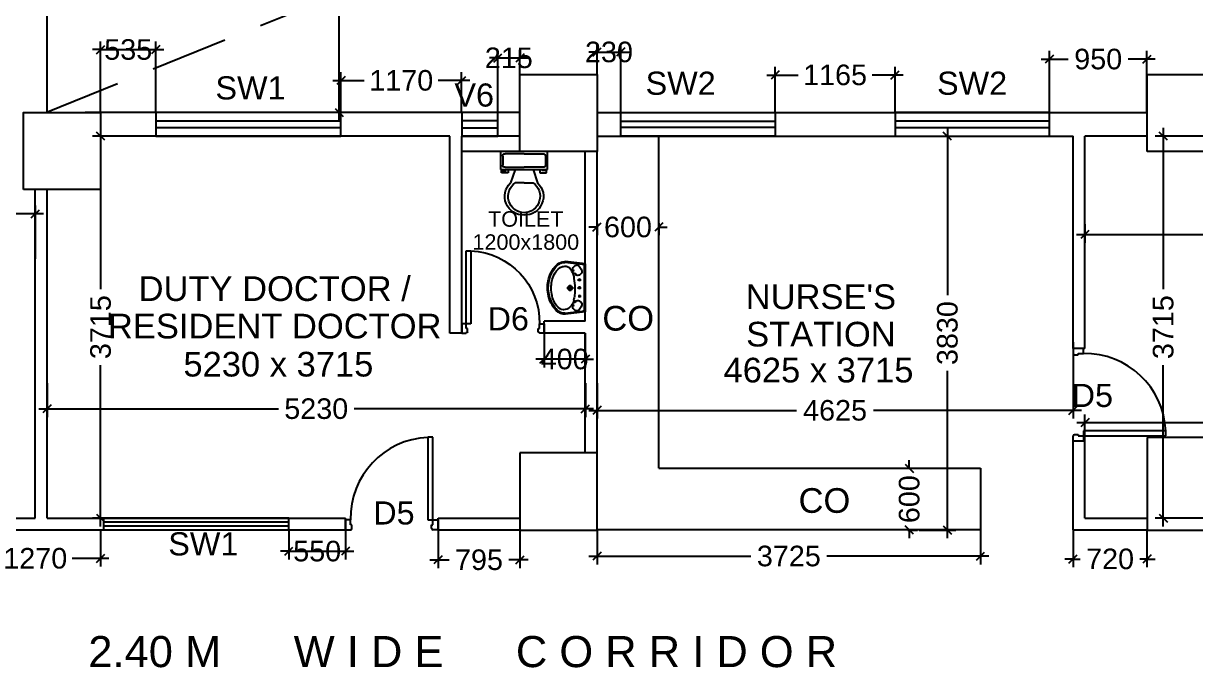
# Model space of a CAD drawing. Extents: x 7897917 to 8423973, y -6487334 to -6173396.
# Drawn here: x 8005118 to 8016507, y -6445747 to -6439482 of the extents above; entities that cross this region are included whole.
import ezdxf
from ezdxf.enums import TextEntityAlignment as Align

# ---------------------------------------------------------------- set-up
doc = ezdxf.new("R2010")
doc.units = 0
doc.header["$LTSCALE"] = 600
doc.header["$MEASUREMENT"] = 0
doc.header["$PDMODE"] = 35
doc.linetypes.add('HIDDEN2', pattern=[0.1875, 0.125, -0.0625])
doc.layers.get('0').update_dxf_attribs({"linetype": 'CONTINUOUS'})
doc.layers.get('Defpoints').update_dxf_attribs({"linetype": 'CONTINUOUS'})
for name, color, linetype in [('Counter', 7, 'CONTINUOUS'), ('DOOR', 32, 'CONTINUOUS'), ('Duct', 8, 'CONTINUOUS'), ('joinery', 7, 'CONTINUOUS'), ('LA-column', 3, 'CONTINUOUS'), ('Room Dim', 1, 'CONTINUOUS'), ('TEXT', 6, 'CONTINUOUS'), ('Toi-Euip', 8, 'CONTINUOUS'), ('toi-fix', 46, 'CONTINUOUS'), ('TXT', 6, 'CONTINUOUS'), ('Walls', 7, 'CONTINUOUS'), ('WIN', 151, 'CONTINUOUS'), ('Working Dim', 5, 'CONTINUOUS')]:
    doc.layers.add(name, color=color, linetype=linetype)
doc.styles.add('ari', font='arial.ttf')
doc.styles.add('ARIAL', font='arial.ttf')
doc.dimstyles.new('int. dim', dxfattribs={"dimtxt": 450, "dimasz": 80, "dimexe": 80, "dimexo": 0, "dimgap": 70, "dimtad": 0, "dimdec": 0, "dimzin": 12, "dimdsep": 46, "dimtxsty": 'ari', "dimblk": 'OBLIQUE', "dimcen": 2, "dimdle": 80, "dimclrd": 256, "dimclre": 256, "dimclrt": 6, "dimadec": 0, "dimazin": 0, "dimtfac": 1, "dimtdec": 0, "dimtix": 1, "dimtmove": 2, "dimatfit": 3, "dimfxl": 1, "dimtolj": 1, "dimtzin": 0, "dimlwd": -1, "dimlwe": -1, "dimarcsym": 0})

# ---------------------------------------------------------------- blocks, each defined once
blk = doc.blocks.new('1000')
at = {"layer": 'DOOR'}
for p, q in [((0, -100), (0, 0)), ((0, 0), (50, 0)), ((50, -100), (0, -100)), ((50, 0), (50, -2)), ((63, -49), (50, -49)), ((50, -49), (50, -100)), ((50, -100), (50, -901)), ((100, -100), (50, -100)), ((63, -13), (61, -13)), ((63, -13), (63, -49)), ((100, -901), (100, -100)), ((837, -13), (837, -49)), ((837, -13), (839, -13)), ((837, -49), (850, -49)), ((850, 0), (850, -2)), ((900, 0), (850, 0)), ((850, -49), (850, -100)), ((850, -100), (900, -100)), ((900, -100), (900, 0)), ((50, -901), (100, -901))]:
    blk.add_line(p, q, dxfattribs=at)
for centre, major_axis, start_param, end_param in [((50, -13), (-7.95, 7.95), 3.926991, 5.497787), ((850, -13), (7.95, 7.95), 0.785398, 2.356194)]:
    blk.add_ellipse(centre, major_axis=major_axis, ratio=1, start_param=start_param, end_param=end_param, dxfattribs=at)
at = {"layer": 'DOOR', "color": 145}
blk.add_ellipse((64, -115), major_axis=(-520, 590), ratio=1, start_param=2.464943, end_param=4.009476, dxfattribs=at)
blk = doc.blocks.new('_Oblique')
at = {"color": 0, "linetype": 'ByBlock', "lineweight": -2}
blk.add_line((-0.5, -0.5), (0.5, 0.5), dxfattribs=at)
blk = doc.blocks.new('*D2045')
at = {"layer": 'Defpoints', "color": 0, "transparency": 16777216}
for p in [(8005234, -6441334), (8000499, -6441771, 6), (8005234, -6441771, 6)]:
    blk.add_point(p, dxfattribs=at)
at = {"layer": 'Working Dim', "transparency": 16777216}
for p, q in [((8000499, -6441771), (8000499, -6441254)), ((8005234, -6441771), (8005234, -6441254)), ((8000419, -6441334), (8002493, -6441334)), ((8005314, -6441334), (8003240, -6441334))]:
    blk.add_line(p, q, dxfattribs=at)
at = {"layer": 'Working Dim', "transparency": 16777216, "xscale": 80, "yscale": 80, "zscale": 80, "rotation": 180}
blk.add_blockref('_Oblique', (8000499, -6441334), dxfattribs=at)
at = {"layer": 'Working Dim', "transparency": 16777216, "xscale": 80, "yscale": 80, "zscale": 80}
blk.add_blockref('_Oblique', (8005234, -6441334), dxfattribs=at)
at = {"layer": 'Working Dim', "color": 6, "transparency": 16777216, "insert": (8002867, -6441334), "char_height": 200, "attachment_point": 5, "style": 'ari'}
blk.add_mtext('\\A1;4735', dxfattribs=at)
blk = doc.blocks.new('*D2047')
at = {"layer": 'Defpoints', "color": 0, "transparency": 16777216}
for p in [(8005348, -6442980, 6), (8010578, -6442980, 6), (8010578, -6443230)]:
    blk.add_point(p, dxfattribs=at)
at = {"layer": 'Working Dim', "transparency": 16777216}
for p, q in [((8005348, -6442980), (8005348, -6443310)), ((8010578, -6442980), (8010578, -6443310)), ((8005268, -6443230), (8007595, -6443230)), ((8010658, -6443230), (8008331, -6443230))]:
    blk.add_line(p, q, dxfattribs=at)
at = {"layer": 'Working Dim', "transparency": 16777216, "xscale": 80, "yscale": 80, "zscale": 80, "rotation": 180}
blk.add_blockref('_Oblique', (8005348, -6443230), dxfattribs=at)
at = {"layer": 'Working Dim', "transparency": 16777216, "xscale": 80, "yscale": 80, "zscale": 80}
blk.add_blockref('_Oblique', (8010578, -6443230), dxfattribs=at)
at = {"layer": 'Working Dim', "color": 6, "transparency": 16777216, "insert": (8007963, -6443230), "char_height": 200, "attachment_point": 5, "style": 'ari'}
blk.add_mtext('\\A1;5230', dxfattribs=at)
blk = doc.blocks.new('*D2048')
at = {"layer": 'Defpoints', "color": 0, "transparency": 16777216}
for p in [(8006109, -6440579, 6), (8005868, -6444294), (8006108, -6444294, 3)]:
    blk.add_point(p, dxfattribs=at)
at = {"layer": 'Working Dim', "transparency": 16777216}
for p, q in [((8005868, -6440499), (8005868, -6442067)), ((8006109, -6440579), (8005788, -6440579)), ((8005868, -6444374), (8005868, -6442806)), ((8006108, -6444294), (8005788, -6444294))]:
    blk.add_line(p, q, dxfattribs=at)
at = {"layer": 'Working Dim', "transparency": 16777216, "xscale": 80, "yscale": 80, "zscale": 80}
for p, rotation in [((8005868, -6440579), 90), ((8005868, -6444294), 270)]:
    blk.add_blockref('_Oblique', p, dxfattribs=dict(at, rotation=rotation))
at = {"layer": 'Working Dim', "color": 6, "transparency": 16777216, "insert": (8005868, -6442436), "char_height": 200, "attachment_point": 5, "rotation": 90, "style": 'ari'}
blk.add_mtext('\\A1;3715', dxfattribs=at)
blk = doc.blocks.new('*D2049')
at = {"layer": 'Defpoints', "color": 0, "transparency": 16777216}
for p in [(8015317, -6442583, 6), (8010692, -6442980, 6), (8015317, -6443246)]:
    blk.add_point(p, dxfattribs=at)
at = {"layer": 'Working Dim', "transparency": 16777216}
for p, q in [((8015317, -6442583), (8015317, -6443326)), ((8010692, -6442980), (8010692, -6443326)), ((8010612, -6443246), (8012631, -6443246)), ((8015397, -6443246), (8013378, -6443246))]:
    blk.add_line(p, q, dxfattribs=at)
at = {"layer": 'Working Dim', "transparency": 16777216, "xscale": 80, "yscale": 80, "zscale": 80, "rotation": 180}
blk.add_blockref('_Oblique', (8010692, -6443246), dxfattribs=at)
at = {"layer": 'Working Dim', "transparency": 16777216, "xscale": 80, "yscale": 80, "zscale": 80}
blk.add_blockref('_Oblique', (8015317, -6443246), dxfattribs=at)
at = {"layer": 'Working Dim', "color": 6, "transparency": 16777216, "insert": (8013004, -6443246), "char_height": 200, "attachment_point": 5, "style": 'ari'}
blk.add_mtext('\\A1;4625', dxfattribs=at)
blk = doc.blocks.new('*D2050')
at = {"layer": 'Defpoints', "color": 0, "transparency": 16777216}
for p in [(8013521, -6440579, 6), (8013821, -6444409, 3), (8014096, -6444409)]:
    blk.add_point(p, dxfattribs=at)
at = {"layer": 'Working Dim', "transparency": 16777216}
for p, q in [((8014096, -6440499), (8014096, -6442126)), ((8013521, -6440579), (8014176, -6440579)), ((8014096, -6444489), (8014096, -6442862)), ((8013821, -6444409), (8014176, -6444409))]:
    blk.add_line(p, q, dxfattribs=at)
at = {"layer": 'Working Dim', "transparency": 16777216, "xscale": 80, "yscale": 80, "zscale": 80}
for p, rotation in [((8014096, -6440579), 90), ((8014096, -6444409), 270)]:
    blk.add_blockref('_Oblique', p, dxfattribs=dict(at, rotation=rotation))
at = {"layer": 'Working Dim', "color": 6, "transparency": 16777216, "insert": (8014096, -6442494), "char_height": 200, "attachment_point": 5, "rotation": 90, "style": 'ari'}
blk.add_mtext('\\A1;3830', dxfattribs=at)
blk = doc.blocks.new('*D2051')
at = {"layer": 'Defpoints', "color": 0, "transparency": 16777216}
for p in [(8015431, -6441433, 6), (8018851, -6441433, 6), (8018851, -6441535)]:
    blk.add_point(p, dxfattribs=at)
at = {"layer": 'Working Dim', "transparency": 16777216}
for p, q in [((8015431, -6441433), (8015431, -6441615)), ((8018851, -6441433), (8018851, -6441615)), ((8015351, -6441535), (8016772, -6441535)), ((8018931, -6441535), (8017509, -6441535))]:
    blk.add_line(p, q, dxfattribs=at)
at = {"layer": 'Working Dim', "transparency": 16777216, "xscale": 80, "yscale": 80, "zscale": 80, "rotation": 180}
blk.add_blockref('_Oblique', (8015431, -6441535), dxfattribs=at)
at = {"layer": 'Working Dim', "transparency": 16777216, "xscale": 80, "yscale": 80, "zscale": 80}
blk.add_blockref('_Oblique', (8018851, -6441535), dxfattribs=at)
at = {"layer": 'Working Dim', "color": 6, "transparency": 16777216, "insert": (8017141, -6441535), "char_height": 200, "attachment_point": 5, "style": 'ari'}
blk.add_mtext('\\A1;3420', dxfattribs=at)
blk = doc.blocks.new('*D2052')
at = {"layer": 'Defpoints', "color": 0, "transparency": 16777216}
for p in [(8020166, -6443364), (8015432, -6443632, 6), (8020166, -6443632, 6)]:
    blk.add_point(p, dxfattribs=at)
at = {"layer": 'Working Dim', "transparency": 16777216}
for p, q in [((8015432, -6443632), (8015432, -6443284)), ((8020166, -6443632), (8020166, -6443284)), ((8015352, -6443364), (8017425, -6443364)), ((8020246, -6443364), (8018172, -6443364))]:
    blk.add_line(p, q, dxfattribs=at)
at = {"layer": 'Working Dim', "transparency": 16777216, "xscale": 80, "yscale": 80, "zscale": 80, "rotation": 180}
blk.add_blockref('_Oblique', (8015432, -6443364), dxfattribs=at)
at = {"layer": 'Working Dim', "transparency": 16777216, "xscale": 80, "yscale": 80, "zscale": 80}
blk.add_blockref('_Oblique', (8020166, -6443364), dxfattribs=at)
at = {"layer": 'Working Dim', "color": 6, "transparency": 16777216, "insert": (8017799, -6443364), "char_height": 200, "attachment_point": 5, "style": 'ari'}
blk.add_mtext('\\A1;4735', dxfattribs=at)
blk = doc.blocks.new('*D2053')
at = {"layer": 'Defpoints', "color": 0, "transparency": 16777216}
for p in [(8016684, -6440579, 6), (8016193, -6444294), (8016847, -6444294, 6)]:
    blk.add_point(p, dxfattribs=at)
at = {"layer": 'Working Dim', "transparency": 16777216}
for p, q in [((8016193, -6440499), (8016193, -6442067)), ((8016684, -6440579), (8016113, -6440579)), ((8016193, -6444374), (8016193, -6442806)), ((8016847, -6444294), (8016113, -6444294))]:
    blk.add_line(p, q, dxfattribs=at)
at = {"layer": 'Working Dim', "transparency": 16777216, "xscale": 80, "yscale": 80, "zscale": 80}
for p, rotation in [((8016193, -6440579), 90), ((8016193, -6444294), 270)]:
    blk.add_blockref('_Oblique', p, dxfattribs=dict(at, rotation=rotation))
at = {"layer": 'Working Dim', "color": 6, "transparency": 16777216, "insert": (8016193, -6442436), "char_height": 200, "attachment_point": 5, "rotation": 90, "style": 'ari'}
blk.add_mtext('\\A1;3715', dxfattribs=at)
blk = doc.blocks.new('*D2060')
at = {"layer": 'Defpoints', "color": 0, "transparency": 16777216}
for p in [(8009375, -6440037), (8008203, -6440349, -1), (8009375, -6440349, -1)]:
    blk.add_point(p, dxfattribs=at)
at = {"layer": 'Working Dim', "transparency": 16777216}
for p, q in [((8008203, -6440349), (8008203, -6439957)), ((8009375, -6440349), (8009375, -6439957)), ((8008123, -6440037), (8008430, -6440037)), ((8009455, -6440037), (8009148, -6440037))]:
    blk.add_line(p, q, dxfattribs=at)
at = {"layer": 'Working Dim', "transparency": 16777216, "xscale": 80, "yscale": 80, "zscale": 80, "rotation": 180}
blk.add_blockref('_Oblique', (8008203, -6440037), dxfattribs=at)
at = {"layer": 'Working Dim', "transparency": 16777216, "xscale": 80, "yscale": 80, "zscale": 80}
blk.add_blockref('_Oblique', (8009375, -6440037), dxfattribs=at)
at = {"layer": 'Working Dim', "color": 6, "transparency": 16777216, "insert": (8008789, -6440037), "char_height": 200, "attachment_point": 5, "style": 'ari'}
blk.add_mtext('\\A1;1170', dxfattribs=at)
blk = doc.blocks.new('*D2061')
at = {"layer": 'Defpoints', "color": 0, "transparency": 16777216}
for p in [(8013587, -6439984), (8012422, -6440349), (8013587, -6440349, -1)]:
    blk.add_point(p, dxfattribs=at)
at = {"layer": 'Working Dim', "transparency": 16777216}
for p, q in [((8012342, -6439984), (8012645, -6439984)), ((8012422, -6440349), (8012422, -6439904)), ((8013667, -6439984), (8013364, -6439984)), ((8013587, -6440349), (8013587, -6439904))]:
    blk.add_line(p, q, dxfattribs=at)
at = {"layer": 'Working Dim', "transparency": 16777216, "xscale": 80, "yscale": 80, "zscale": 80, "rotation": 180}
blk.add_blockref('_Oblique', (8012422, -6439984), dxfattribs=at)
at = {"layer": 'Working Dim', "transparency": 16777216, "xscale": 80, "yscale": 80, "zscale": 80}
blk.add_blockref('_Oblique', (8013587, -6439984), dxfattribs=at)
at = {"layer": 'Working Dim', "color": 6, "transparency": 16777216, "insert": (8013004, -6439984), "char_height": 200, "attachment_point": 5, "style": 'ari'}
blk.add_mtext('\\A1;1165', dxfattribs=at)
blk = doc.blocks.new('*D2072')
at = {"layer": 'Defpoints', "color": 0, "transparency": 16777216}
for p in [(8008186, -6433419), (8008429, -6433419), (8008427, -6440349)]:
    blk.add_point(p, dxfattribs=at)
at = {"layer": 'Working Dim', "transparency": 16777216}
for p, q in [((8008186, -6433339), (8008186, -6436515)), ((8008429, -6433419), (8008106, -6433419)), ((8008186, -6440429), (8008186, -6437252)), ((8008427, -6440349), (8008106, -6440349))]:
    blk.add_line(p, q, dxfattribs=at)
at = {"layer": 'Working Dim', "transparency": 16777216, "xscale": 80, "yscale": 80, "zscale": 80}
for p, rotation in [((8008186, -6433419), 90), ((8008186, -6440349), 270)]:
    blk.add_blockref('_Oblique', p, dxfattribs=dict(at, rotation=rotation))
at = {"layer": 'Working Dim', "color": 6, "transparency": 16777216, "insert": (8008186, -6436884), "char_height": 200, "attachment_point": 5, "rotation": 90, "style": 'ari'}
blk.add_mtext('\\A1;6930', dxfattribs=at)
blk = doc.blocks.new('*D2075')
at = {"layer": 'Defpoints', "color": 0, "transparency": 16777216}
for p in [(8006403, -6439737), (8005868, -6440349, 13), (8006403, -6440349)]:
    blk.add_point(p, dxfattribs=at)
at = {"layer": 'Working Dim', "transparency": 16777216}
for p, q in [((8005868, -6440349), (8005868, -6439657)), ((8006403, -6440349), (8006403, -6439657)), ((8005868, -6439737), (8005788, -6439737)), ((8005868, -6439737), (8006403, -6439737)), ((8006403, -6439737), (8006483, -6439737))]:
    blk.add_line(p, q, dxfattribs=at)
at = {"layer": 'Working Dim', "transparency": 16777216, "xscale": 80, "yscale": 80, "zscale": 80}
blk.add_blockref('_Oblique', (8005868, -6439737), dxfattribs=at)
at = {"layer": 'Working Dim', "transparency": 16777216, "xscale": 80, "yscale": 80, "zscale": 80, "rotation": 180}
blk.add_blockref('_Oblique', (8006403, -6439737), dxfattribs=at)
at = {"layer": 'Working Dim', "color": 6, "transparency": 16777216, "insert": (8006136, -6439737), "char_height": 200, "attachment_point": 5, "style": 'ari'}
blk.add_mtext('\\A1;535', dxfattribs=at)
blk = doc.blocks.new('*D2076')
at = {"layer": 'Defpoints', "color": 0, "transparency": 16777216}
for p in [(8009942, -6439818), (8009727, -6440349), (8009942, -6440349)]:
    blk.add_point(p, dxfattribs=at)
at = {"layer": 'Working Dim', "transparency": 16777216}
for p, q in [((8009727, -6440349), (8009727, -6439738)), ((8009942, -6440349), (8009942, -6439738)), ((8009727, -6439818), (8009647, -6439818)), ((8009727, -6439818), (8009942, -6439818)), ((8009942, -6439818), (8010022, -6439818))]:
    blk.add_line(p, q, dxfattribs=at)
at = {"layer": 'Working Dim', "transparency": 16777216, "xscale": 80, "yscale": 80, "zscale": 80}
blk.add_blockref('_Oblique', (8009727, -6439818), dxfattribs=at)
at = {"layer": 'Working Dim', "transparency": 16777216, "xscale": 80, "yscale": 80, "zscale": 80, "rotation": 180}
blk.add_blockref('_Oblique', (8009942, -6439818), dxfattribs=at)
at = {"layer": 'Working Dim', "color": 6, "transparency": 16777216, "insert": (8009834, -6439818), "char_height": 200, "attachment_point": 5, "style": 'ari'}
blk.add_mtext('\\A1;215', dxfattribs=at)
blk = doc.blocks.new('*D2077')
at = {"layer": 'Defpoints', "color": 0, "transparency": 16777216}
for p in [(8010922, -6439761), (8010692, -6439979, 13), (8010922, -6440349)]:
    blk.add_point(p, dxfattribs=at)
at = {"layer": 'Working Dim', "transparency": 16777216}
for p, q in [((8010692, -6439761), (8010612, -6439761)), ((8010692, -6439979), (8010692, -6439681)), ((8010692, -6439761), (8010922, -6439761)), ((8010922, -6440349), (8010922, -6439681)), ((8010922, -6439761), (8011002, -6439761))]:
    blk.add_line(p, q, dxfattribs=at)
at = {"layer": 'Working Dim', "transparency": 16777216, "xscale": 80, "yscale": 80, "zscale": 80}
blk.add_blockref('_Oblique', (8010692, -6439761), dxfattribs=at)
at = {"layer": 'Working Dim', "transparency": 16777216, "xscale": 80, "yscale": 80, "zscale": 80, "rotation": 180}
blk.add_blockref('_Oblique', (8010922, -6439761), dxfattribs=at)
at = {"layer": 'Working Dim', "color": 6, "transparency": 16777216, "insert": (8010807, -6439761), "char_height": 200, "attachment_point": 5, "style": 'ari'}
blk.add_mtext('\\A1;230', dxfattribs=at)
blk = doc.blocks.new('*D2078')
at = {"layer": 'Defpoints', "color": 0, "transparency": 16777216}
for p in [(8015087, -6439830), (8015087, -6440349), (8016035, -6440349)]:
    blk.add_point(p, dxfattribs=at)
at = {"layer": 'Working Dim', "transparency": 16777216}
for p, q in [((8015087, -6440349), (8015087, -6439750)), ((8016035, -6440349), (8016035, -6439750)), ((8015007, -6439830), (8015270, -6439830)), ((8016115, -6439830), (8015851, -6439830))]:
    blk.add_line(p, q, dxfattribs=at)
at = {"layer": 'Working Dim', "transparency": 16777216, "xscale": 80, "yscale": 80, "zscale": 80, "rotation": 180}
blk.add_blockref('_Oblique', (8015087, -6439830), dxfattribs=at)
at = {"layer": 'Working Dim', "transparency": 16777216, "xscale": 80, "yscale": 80, "zscale": 80}
blk.add_blockref('_Oblique', (8016035, -6439830), dxfattribs=at)
at = {"layer": 'Working Dim', "color": 6, "transparency": 16777216, "insert": (8015561, -6439830), "char_height": 200, "attachment_point": 5, "style": 'ari'}
blk.add_mtext('\\A1;950', dxfattribs=at)
blk = doc.blocks.new('*D2087')
at = {"layer": 'Defpoints', "color": 0, "transparency": 16777216}
for p in [(8004598, -6444409, 9), (8005868, -6444409), (8005868, -6444685)]:
    blk.add_point(p, dxfattribs=at)
at = {"layer": 'Working Dim', "transparency": 16777216}
for p, q in [((8004598, -6444409), (8004598, -6444765)), ((8005868, -6444409), (8005868, -6444765)), ((8004518, -6444685), (8004874, -6444685)), ((8005948, -6444685), (8005592, -6444685))]:
    blk.add_line(p, q, dxfattribs=at)
at = {"layer": 'Working Dim', "transparency": 16777216, "xscale": 80, "yscale": 80, "zscale": 80, "rotation": 180}
blk.add_blockref('_Oblique', (8004598, -6444685), dxfattribs=at)
at = {"layer": 'Working Dim', "transparency": 16777216, "xscale": 80, "yscale": 80, "zscale": 80}
blk.add_blockref('_Oblique', (8005868, -6444685), dxfattribs=at)
at = {"layer": 'Working Dim', "color": 6, "transparency": 16777216, "insert": (8005233, -6444685), "char_height": 200, "attachment_point": 5, "style": 'ari'}
blk.add_mtext('\\A1;1270', dxfattribs=at)
blk = doc.blocks.new('*D2088')
at = {"layer": 'Defpoints', "color": 0, "transparency": 16777216}
for p in [(8007697, -6444409), (8008247, -6444409), (8008247, -6444615)]:
    blk.add_point(p, dxfattribs=at)
at = {"layer": 'Working Dim', "transparency": 16777216}
for p, q in [((8007697, -6444409), (8007697, -6444695)), ((8008247, -6444409), (8008247, -6444695)), ((8007697, -6444615), (8007617, -6444615)), ((8007697, -6444615), (8008247, -6444615)), ((8008247, -6444615), (8008327, -6444615))]:
    blk.add_line(p, q, dxfattribs=at)
at = {"layer": 'Working Dim', "transparency": 16777216, "xscale": 80, "yscale": 80, "zscale": 80}
blk.add_blockref('_Oblique', (8007697, -6444615), dxfattribs=at)
at = {"layer": 'Working Dim', "transparency": 16777216, "xscale": 80, "yscale": 80, "zscale": 80, "rotation": 180}
blk.add_blockref('_Oblique', (8008247, -6444615), dxfattribs=at)
at = {"layer": 'Working Dim', "color": 6, "transparency": 16777216, "insert": (8007972, -6444615), "char_height": 200, "attachment_point": 5, "style": 'ari'}
blk.add_mtext('\\A1;550', dxfattribs=at)
blk = doc.blocks.new('*D2089')
at = {"layer": 'Defpoints', "color": 0, "transparency": 16777216}
for p in [(8009147, -6444409), (8009942, -6444409), (8009147, -6444699)]:
    blk.add_point(p, dxfattribs=at)
at = {"layer": 'Working Dim', "transparency": 16777216}
for p, q in [((8009147, -6444409), (8009147, -6444779)), ((8009942, -6444409), (8009942, -6444779)), ((8009067, -6444699), (8009254, -6444699)), ((8010022, -6444699), (8009835, -6444699))]:
    blk.add_line(p, q, dxfattribs=at)
at = {"layer": 'Working Dim', "transparency": 16777216, "xscale": 80, "yscale": 80, "zscale": 80, "rotation": 180}
blk.add_blockref('_Oblique', (8009147, -6444699), dxfattribs=at)
at = {"layer": 'Working Dim', "transparency": 16777216, "xscale": 80, "yscale": 80, "zscale": 80}
blk.add_blockref('_Oblique', (8009942, -6444699), dxfattribs=at)
at = {"layer": 'Working Dim', "color": 6, "transparency": 16777216, "insert": (8009544, -6444699), "char_height": 200, "attachment_point": 5, "style": 'ari'}
blk.add_mtext('\\A1;795', dxfattribs=at)
blk = doc.blocks.new('*D2090')
at = {"layer": 'Defpoints', "color": 0, "transparency": 16777216}
for p in [(8010692, -6444409, 9), (8014417, -6444409, 3), (8014417, -6444663)]:
    blk.add_point(p, dxfattribs=at)
at = {"layer": 'Working Dim', "transparency": 16777216}
for p, q in [((8010692, -6444409), (8010692, -6444743)), ((8014417, -6444409), (8014417, -6444743)), ((8010612, -6444663), (8012185, -6444663)), ((8014497, -6444663), (8012924, -6444663))]:
    blk.add_line(p, q, dxfattribs=at)
at = {"layer": 'Working Dim', "transparency": 16777216, "xscale": 80, "yscale": 80, "zscale": 80, "rotation": 180}
blk.add_blockref('_Oblique', (8010692, -6444663), dxfattribs=at)
at = {"layer": 'Working Dim', "transparency": 16777216, "xscale": 80, "yscale": 80, "zscale": 80}
blk.add_blockref('_Oblique', (8014417, -6444663), dxfattribs=at)
at = {"layer": 'Working Dim', "color": 6, "transparency": 16777216, "insert": (8012555, -6444663), "char_height": 200, "attachment_point": 5, "style": 'ari'}
blk.add_mtext('\\A1;3725', dxfattribs=at)
blk = doc.blocks.new('*D2091')
at = {"layer": 'Defpoints', "color": 0, "transparency": 16777216}
for p in [(8015317, -6444409), (8016035, -6444409, 9), (8016035, -6444691)]:
    blk.add_point(p, dxfattribs=at)
at = {"layer": 'Working Dim', "transparency": 16777216}
for p, q in [((8015317, -6444409), (8015317, -6444771)), ((8016035, -6444409), (8016035, -6444771)), ((8015317, -6444691), (8015237, -6444691)), ((8015317, -6444691), (8015386, -6444691)), ((8016035, -6444691), (8015966, -6444691)), ((8016035, -6444691), (8016115, -6444691))]:
    blk.add_line(p, q, dxfattribs=at)
at = {"layer": 'Working Dim', "transparency": 16777216, "xscale": 80, "yscale": 80, "zscale": 80}
blk.add_blockref('_Oblique', (8015317, -6444691), dxfattribs=at)
at = {"layer": 'Working Dim', "transparency": 16777216, "xscale": 80, "yscale": 80, "zscale": 80, "rotation": 180}
blk.add_blockref('_Oblique', (8016035, -6444691), dxfattribs=at)
at = {"layer": 'Working Dim', "color": 6, "transparency": 16777216, "insert": (8015676, -6444691), "char_height": 200, "attachment_point": 5, "style": 'ari'}
blk.add_mtext('\\A1;720', dxfattribs=at)
blk = doc.blocks.new('A$C5FEC0201')
at = {"layer": 'Toi-Euip'}
for p, q in [((0, 473), (185, 494)), ((0, 465), (191, 487)), ((0, 473), (0, 21)), ((10, 458), (10, 40)), ((54, 310), (54, 337)), ((72, 323), (39, 323)), ((72, 248), (39, 248)), ((54, 236), (54, 262)), ((173, 246), (112, 246)), ((143, 277), (143, 216)), ((67, 169), (39, 169)), ((54, 156), (54, 183)), ((0, 29), (191, 7)), ((0, 21), (185, 0))]:
    blk.add_line(p, q, dxfattribs=at)
for centre, radius in [((54, 323), 6.43), ((54, 248), 6.43), ((143, 246), 21.6), ((143, 246), 15.5), ((143, 246), 10.9), ((54, 169), 6.43)]:
    blk.add_circle(centre, radius, dxfattribs=at)
for centre, radius, start, end in [((-15, 454), 24.7, 11.1451, 53.7785), ((155, 371), 126, 140.5982, 160.4136), ((76, 442), 20.7, 62.4908, 153.191), ((68, 406), 56.9, 34.9669, 71.6496), ((203, 375), 80.1, 113.693, 156.3813), ((191, 356), 94.7, 75.5854, 102.6546), ((195, 411), 83.2, 73.2392, 96.9959), ((198, 409), 78.1, 56.7911, 95.1402), ((173, 329), 126, 27.7975, 70.6946), ((197, 387), 106, 42.34, 78.5521), ((182, 367), 123, 31.8415, 61.2146), ((66, 263), 287, 13.6801, 43.1199), ((66, 397), 34, 151.9192, 201.3561), ((75, 413), 49.2, 215.0585, 257.193), ((73, 396), 31.9, 253.9654, 299.9209), ((114, 361), 26.8, 118.2715, 163.614), ((898, 213), 801, 171.2228, 177.52), ((107, 378), 8.55, 353.1526, 127.3039), ((273, 323), 167, 149.5902, 175.9719), ((120, 410), 8.6, 136.0403, 216.1074), ((101, 427), 17.9, 320.4642, 39.5358), ((121, 409), 8.72, 204.5104, 300.3287), ((73, 260), 247, 0.5187, 31.0564), ((135, 301), 200, 16.9894, 40.6854), ((45, 247), 303, 336.1951, 21.8497), ((830, 250), 732, 180.2431, 185.5482), ((23, 243), 298, 335.4107, 3.8454), ((83, 251), 274, 347.1391, 16.8516), ((75, 79), 49.2, 102.807, 144.9415), ((73, 96), 31.9, 60.0791, 106.0346), ((114, 132), 26.8, 196.386, 241.7285), ((397, 201), 296, 184.2321, 193.8267), ((107, 113), 7.39, 228.2984, 348.6803), ((218, 146), 110, 188.0202, 245.0221), ((164, 170), 140, 301.8603, 338.3132), ((67, 229), 275, 316.2173, 337.6674), ((60, 236), 294, 316.3845, 351.023), ((-16, 41), 25.7, 308.7487, 358.5796), ((66, 95), 34, 158.6439, 208.0808), ((155, 121), 126, 199.5864, 219.4018), ((76, 50), 20.7, 206.809, 297.5092), ((68, 86), 56.9, 288.3504, 325.0331), ((120, 82), 8.6, 143.8926, 223.9597), ((121, 84), 7.73, 75.1523, 157.9307), ((101, 65), 17.9, 320.4642, 39.5358), ((200, 112), 70.9, 246.7779, 302.4081), ((198, 99), 99.5, 262.3942, 318.6169), ((196, 102), 94.4, 267.2238, 318.0895)]:
    blk.add_arc(centre, radius, start, end, dxfattribs=at)
blk = doc.blocks.new('A$C70ED7303')
at = {"layer": 'toi-fix', "color": 8}
for p, q in [((0, 0), (229, 0)), ((229, 0), (229, -174)), ((-229, 0), (0, 0)), ((-229, -174), (-229, 0)), ((-207, -44), (-207, -131)), ((0, -22), (-185, -22)), ((0, -22), (185, -22)), ((207, -44), (207, -131)), ((229, -174), (-229, -174)), ((-218, -207), (-218, -185)), ((-218, -185), (-174, -185)), ((-153, -207), (-218, -207)), ((-185, -153), (0, -153)), ((-174, -185), (-174, -174)), ((-153, -174), (-153, -207)), ((-87, -174), (-131, -305)), ((185, -153), (0, -153)), ((87, -174), (131, -305)), ((153, -174), (153, -207)), ((153, -207), (218, -207)), ((174, -185), (174, -174)), ((218, -185), (174, -185)), ((218, -207), (218, -185)), ((0, -305), (-87, -305)), ((0, -305), (87, -305))]:
    blk.add_line(p, q, dxfattribs=at)
for centre, major_axis, start_param, end_param in [((-188, -41), (13.6, -13.6), 2.214297, 4.068888), ((188, -41), (13.6, -13.6), 0.643501, 2.498091), ((-188, -134), (-13.6, -13.6), 5.35589, 7.21048), ((188, -134), (-13.6, -13.6), 0.643501, 2.498091), ((-7, -436), (-128, -128), 4.686239, 7.105146), ((5, -435), (-113, -113), 4.541602, 7.039318), ((7, -436), (56, -172), -0.351019, 2.067888), ((-5, -435), (-113, -113), 0.814663, 3.31238)]:
    blk.add_ellipse(centre, major_axis=major_axis, ratio=1, start_param=start_param, end_param=end_param, dxfattribs=at)
blk = doc.blocks.new('*D2109')
at = {"layer": 'Defpoints', "color": 0, "transparency": 16777216}
for p in [(8010177, -6442493), (8010577, -6442494), (8010177, -6442747)]:
    blk.add_point(p, dxfattribs=at)
at = {"layer": 'Working Dim', "transparency": 16777216}
for p, q in [((8010177, -6442493), (8010177, -6442827)), ((8010577, -6442494), (8010577, -6442827)), ((8010177, -6442747), (8010097, -6442747)), ((8010577, -6442747), (8010177, -6442747)), ((8010577, -6442747), (8010657, -6442747))]:
    blk.add_line(p, q, dxfattribs=at)
at = {"layer": 'Working Dim', "transparency": 16777216, "xscale": 80, "yscale": 80, "zscale": 80}
blk.add_blockref('_Oblique', (8010177, -6442747), dxfattribs=at)
at = {"layer": 'Working Dim', "transparency": 16777216, "xscale": 80, "yscale": 80, "zscale": 80, "rotation": 180}
blk.add_blockref('_Oblique', (8010577, -6442747), dxfattribs=at)
at = {"layer": 'Working Dim', "color": 6, "transparency": 16777216, "insert": (8010377, -6442747), "char_height": 200, "attachment_point": 5, "style": 'ari'}
blk.add_mtext('\\A1;400', dxfattribs=at)
blk = doc.blocks.new('*D2315')
at = {"layer": 'Defpoints', "color": 0, "transparency": 16777216}
for p in [(8010692, -6441425, -8), (8011292, -6441425, -8), (8011292, -6441463)]:
    blk.add_point(p, dxfattribs=at)
at = {"layer": 'Working Dim', "transparency": 16777216}
for p, q in [((8010692, -6441463), (8010612, -6441463)), ((8010692, -6441425), (8010692, -6441543)), ((8010692, -6441463), (8010701, -6441463)), ((8011292, -6441463), (8011283, -6441463)), ((8011292, -6441425), (8011292, -6441543)), ((8011292, -6441463), (8011372, -6441463))]:
    blk.add_line(p, q, dxfattribs=at)
at = {"layer": 'Working Dim', "transparency": 16777216, "xscale": 80, "yscale": 80, "zscale": 80}
blk.add_blockref('_Oblique', (8010692, -6441463), dxfattribs=at)
at = {"layer": 'Working Dim', "transparency": 16777216, "xscale": 80, "yscale": 80, "zscale": 80, "rotation": 180}
blk.add_blockref('_Oblique', (8011292, -6441463), dxfattribs=at)
at = {"layer": 'Working Dim', "color": 6, "transparency": 16777216, "insert": (8010992, -6441463), "char_height": 200, "attachment_point": 5, "style": 'ari'}
blk.add_mtext('\\A1;600', dxfattribs=at)
blk = doc.blocks.new('*D2316')
at = {"layer": 'Defpoints', "color": 0, "transparency": 16777216}
for p in [(8013711, -6443809, -5), (8013725, -6443809), (8013711, -6444409, -5)]:
    blk.add_point(p, dxfattribs=at)
at = {"layer": 'Working Dim', "transparency": 16777216}
for p, q in [((8013725, -6443809), (8013725, -6443729)), ((8013711, -6443809), (8013805, -6443809)), ((8013725, -6443809), (8013725, -6443818)), ((8013711, -6444409), (8013805, -6444409)), ((8013725, -6444409), (8013725, -6444400)), ((8013725, -6444409), (8013725, -6444489))]:
    blk.add_line(p, q, dxfattribs=at)
at = {"layer": 'Working Dim', "transparency": 16777216, "xscale": 80, "yscale": 80, "zscale": 80}
for p, rotation in [((8013725, -6443809), 270), ((8013725, -6444409), 90)]:
    blk.add_blockref('_Oblique', p, dxfattribs=dict(at, rotation=rotation))
at = {"layer": 'Working Dim', "color": 6, "transparency": 16777216, "insert": (8013725, -6444109), "char_height": 200, "attachment_point": 5, "rotation": 90, "style": 'ari'}
blk.add_mtext('\\A1;600', dxfattribs=at)

msp = doc.modelspace()

# ---------------------------------------------------------------- linework, layer by layer
at = {"layer": 'Counter'}
for p, q in [((8011292.229, -6443808.732, -4.559), (8014417.228, -6443808.732, -4.559)), ((8014417.228, -6443808.732, -4.559), (8014417.228, -6444408.732, -4.559)), ((8014417.228, -6444408.732, -4.559), (8010692.05, -6444408.732, -4.559))]:
    msp.add_line(p, q, dxfattribs=at)
at = {"layer": 'Duct', "color": 8, "linetype": 'HIDDEN2', "ltscale": 10}
msp.add_line((8005336.956, -6440348.653, -7.979), (8022046.73, -6433563.031, -7.979), dxfattribs=at)
msp.add_line((8005336.956, -6440348.653, -7.979), (8022046.73, -6433563.031, -7.979), dxfattribs=at)
at = {"layer": 'LA-column', "color": 2, "flags": 128}
for points, elevation in [([(8009942.05, -6440728.875), (8009942.05, -6439978.875), (8010692.05, -6439978.875), (8010692.05, -6440728.875)], 5.131), ([(8016035.05, -6440728.875), (8016035.05, -6439978.875), (8016785.05, -6439978.875), (8016785.05, -6440728.875)], 5.131), ([(8005118.05, -6441098.875), (8005118.05, -6440348.875), (8005868.05, -6440348.875), (8005868.05, -6441098.875)], 5.131), ([(8016035.05, -6443508.812), (8016035.05, -6444408.812), (8016935.05, -6444408.812), (8016935.05, -6443508.812)], 2.283), ([(8009942.05, -6443658.808), (8009942.05, -6444408.808), (8010692.05, -6444408.808), (8010692.05, -6443658.808)], 2.283)]:
    msp.add_lwpolyline(points, close=True, dxfattribs=dict(at, elevation=elevation))
at = {"layer": 'Walls'}
for p, q in [((8005348.05, -6440348.77, -7.979), (8005348.05, -6436568.84, -7.979)), ((8009942.229, -6440348.623, -7.979), (8005718.05, -6440348.692, -7.979)), ((8010692.05, -6440348.62, -7.979), (8016034.96, -6440348.691, -7.979)), ((8009261.73, -6440578.649, -7.979), (8005868.05, -6440578.692, -7.979)), ((8009261.73, -6442493.649, -7.979), (8009261.73, -6440578.632, -7.979)), ((8009376.73, -6442493.648, -7.979), (8009376.73, -6440578.632, -7.979)), ((8009942.229, -6440578.64, -7.979), (8009376.73, -6440578.648, -7.979)), ((8010692.229, -6440578.632, -7.979), (8015316.731, -6440578.699, -7.979)), ((8011292.229, -6443808.732, -7.979), (8011292.229, -6440578.632, -7.979)), ((8015316.731, -6442643.631, -7.979), (8015316.731, -6440578.699, -7.979)), ((8016034.96, -6440578.699, -7.979), (8015431.731, -6440578.699, -7.979)), ((8015431.731, -6442643.631, -7.979), (8015431.731, -6440578.699, -7.979)), ((8010577.229, -6442378.632, -7.979), (8010577.229, -6440728.875, -7.979)), ((8010692.229, -6443658.632, -7.979), (8010692.229, -6440728.875, -7.979)), ((8005233.229, -6444293.699, -7.979), (8005233.229, -6441098.875, -7.979)), ((8005348.229, -6444293.699, -7.979), (8005348.229, -6441098.875, -7.979)), ((8010577.229, -6442378.632, -7.979), (8010176.73, -6442378.638, -7.979)), ((8010176.73, -6442493.648, -7.979), (8010176.73, -6442378.638, -7.979)), ((8009376.73, -6442493.648, -7.979), (8009261.73, -6442493.649, -7.979)), ((8010577.229, -6442493.632, -7.979), (8010176.73, -6442493.638, -7.979)), ((8010577.229, -6443658.632, -7.979), (8010577.229, -6442493.632, -7.979)), ((8015431.731, -6442643.631, -7.979), (8015316.731, -6442643.631, -7.979)), ((8015316.731, -6444408.699, -7.979), (8015316.731, -6443543.636, -7.979)), ((8015431.731, -6443543.636, -7.979), (8015316.731, -6443543.636, -7.979)), ((8015431.731, -6444293.699, -7.979), (8015431.731, -6443543.636, -7.979)), ((8004598.229, -6444293.699, -7.979), (8005233.229, -6444293.699, -7.979)), ((8005348.229, -6444293.699, -7.979), (8008246.725, -6444293.65, -7.979)), ((8009146.73, -6444408.634, -7.979), (8009146.73, -6444293.5, -7.979)), ((8009146.73, -6444293.634, -7.979), (8009942.229, -6444293.621, -7.979)), ((8015431.731, -6444293.699, -7.979), (8016036.229, -6444293.699, -7.979)), ((8004598.229, -6444408.699, -7.979), (8008246.725, -6444408.647, -7.979)), ((8009146.73, -6444408.634, -7.979), (8009942.229, -6444408.623, -7.979)), ((8015316.731, -6444408.699, -7.979), (8016036.229, -6444408.699, -7.979))]:
    msp.add_line(p, q, dxfattribs=at)
at = {"layer": 'Walls', "linetype": 'Continuous'}
msp.add_line((8008246.725, -6444408.647, -7.979), (8008246.725, -6444293.5, -7.979), dxfattribs=at)
at = {"layer": 'WIN', "linetype": 'Continuous', "elevation": -7.979}
for points in [[(8008202.979, -6440348.674), (8006402.979, -6440348.674), (8006402.979, -6440578.674), (8008202.979, -6440578.674)], [(8008202.979, -6440431.457), (8006402.979, -6440431.457), (8006402.979, -6440495.89), (8008202.979, -6440495.89)], [(8009726.73, -6440348.668), (8009376.73, -6440348.66), (8009376.73, -6440578.66), (8009726.73, -6440578.668)], [(8009726.73, -6440430.009), (8009376.73, -6440430.001), (8009376.73, -6440497.319), (8009726.73, -6440497.327)], [(8010922.229, -6440348.632), (8012422.229, -6440348.632), (8012422.229, -6440578.632), (8010922.229, -6440578.632)], [(8010922.229, -6440431.416), (8012422.229, -6440431.416), (8012422.229, -6440495.849), (8010922.229, -6440495.849)], [(8015086.731, -6440348.632), (8013586.731, -6440348.632), (8013586.731, -6440578.632), (8015086.731, -6440578.632)], [(8015086.731, -6440431.416), (8013586.731, -6440431.416), (8013586.731, -6440495.849), (8015086.731, -6440495.849)], [(8005896.273, -6444293.674), (8005896.273, -6444408.664), (8007696.681, -6444408.664), (8007696.681, -6444293.674)], [(8005896.273, -6444333.674), (8005896.273, -6444368.664), (8007696.681, -6444368.664), (8007696.681, -6444333.674)]]:
    msp.add_lwpolyline(points, close=True, dxfattribs=at)
at = {"layer": 'Working Dim', "color": 6}
msp.add_line((8009942.05, -6440728.758, -2.508), (8009376.73, -6440728.758, -7.979), dxfattribs=at)

# ---------------------------------------------------------------- block references
at = {"layer": 'DOOR', "linetype": 'Continuous', "xscale": -0.8888888917863601, "yscale": 0.8888888917863369, "zscale": 0.88888889178636, "rotation": 179.9999869132508}
msp.add_blockref('1000', (8009376.73, -6442493.627, -7.979), dxfattribs=at)
at = {"layer": 'DOOR', "linetype": 'Continuous'}
for p, rotation in [((8015316.731, -6443543.631, -7.979), 90.0000130200481), ((8009146.725, -6444408.502, -7.979), 180.0000130200482)]:
    msp.add_blockref('1000', p, dxfattribs=dict(at, rotation=rotation))
at = {"layer": 'Toi-Euip', "xscale": -1.032431937754154, "yscale": 1.032431937754154, "zscale": 1.032431937754154}
msp.add_blockref('A$C5FEC0201', (8010577.228, -6442309.224, -7.979), dxfattribs=at)
at = {"layer": 'toi-fix', "linetype": 'Continuous', "xscale": -1, "rotation": 1.312676983111771e-05}
msp.add_blockref('A$C70ED7303', (8009982.438, -6440728.758, -2.508), dxfattribs=at)

# ---------------------------------------------------------------- texts
at = {"layer": 'Counter', "color": 10, "style": 'ARIAL'}
for p in [(8010742.886, -6442470.05), (8012649.329, -6444241.914, -6.841)]:
    msp.add_text('CO', height=240, dxfattribs=at).set_placement(p)
at = {"layer": 'joinery', "style": 'ari'}
for s, p in [('SW1', (8007324.403, -6440221.539, -7.979)), ('SW2', (8011503.766, -6440176.216, -7.979)), ('SW2', (8014335.774, -6440176.216, -7.979)), ('V6', (8009497.945, -6440291.016, -7.979)), ('D5', (8015503.884, -6443212.359, -7.979)), ('D5', (8008717.678, -6444355.284, -7.979)), ('SW1', (8006865.96, -6444655.744, -7.979))]:
    msp.add_text(s, height=225, dxfattribs=at).set_placement(p, align=Align.CENTER)
msp.add_text('D6', height=225, dxfattribs=at).set_placement((8009627.817, -6442467.145, -9.117))
at = {"layer": 'Room Dim', "style": 'ARIAL'}
msp.add_text('1200x1800', height=150, dxfattribs=at).set_placement((8009999.342, -6441683.373, -7.979), align=Align.CENTER)
for s, p in [('5230 x 3715', (8007595.134, -6442796.116, -7.979)), ('4625 x 3715', (8012842.989, -6442853.596, -7.979))]:
    msp.add_text(s, height=240, dxfattribs=at).set_placement(p, align=Align.MIDDLE_CENTER)
at = {"layer": 'TEXT', "color": 7, "style": 'ARIAL'}
for s, height, p in [('TOILET', 150, (8009999.342, -6441458.942, -7.979)), ('DUTY DOCTOR /', 240, (8007559.484, -6442181.425, -7.979)), ("NURSE'S", 240, (8012866.433, -6442259.892, -7.979)), ('RESIDENT DOCTOR', 240, (8007559.484, -6442545.693, -7.979)), ('STATION', 240, (8012866.433, -6442624.159, -7.979))]:
    msp.add_text(s, height=height, dxfattribs=at).set_placement(p, align=Align.CENTER)
at = {"layer": 'TXT', "color": 7, "style": 'ARIAL'}
msp.add_text('2.40 M      W I D E      C O R R I D O R', height=302.4, dxfattribs=at).set_placement((8009386.153, -6445742.391, -7.979), align=Align.CENTER)

# ---------------------------------------------------------------- dimensions: what is measured, and where the dimension line sits
at = {"layer": 'Working Dim'}
for base, p1, p2, angle, override, picture, middle in [((8008185.515, -6433418.649, -7.979), (8008427.031, -6440348.648, -7.979), (8008429.149, -6433418.649, -7.979), 90, {"dimtxt": 200, "dimarcsym": 1}, '*D2072', (8008185.515, -6436883.648, -7.979)), ((8005867.917, -6444293.9, -7.979), (8006108.964, -6440578.912, -1.71), (8006107.964, -6444293.9, -4.559), 270, {"dimtxt": 200}, '*D2048', (8005867.917, -6442436.406, -7.979)), ((8014095.67, -6444408.839, -7.979), (8013521.215, -6440578.818, -1.71), (8013821.215, -6444408.839, -4.559), 270, {"dimtxt": 200}, '*D2050', (8014095.67, -6442493.828, -7.979)), ((8016193.054, -6444293.925, -7.979), (8016683.772, -6440578.925, -1.71), (8016847.296, -6444293.925, -1.71), 270, {"dimtxt": 200}, '*D2053', (8016193.054, -6442436.425, -7.979)), ((8013724.79, -6443808.732), (8013711.164, -6444408.732, -4.559), (8013711.164, -6443808.732, -4.559), 90, {"dimtxt": 200, "dimarcsym": 1}, '*D2316', (8013724.79, -6444108.732))]:
    dim = msp.add_linear_dim(base=base, p1=p1, p2=p2, angle=angle, dimstyle='int. dim', override=override, dxfattribs=at)
    dim.commit()
    dim.dimension.update_dxf_attribs({"geometry": picture, "text_midpoint": middle})
for base, p1, p2, override, picture, middle in [((8006402.979, -6439737.01, -7.979), (8005868.05, -6440348.875, 5.131), (8006402.979, -6440348.674, -7.979), {"dimtxt": 200, "dimarcsym": 1}, '*D2075', (8006135.515, -6439737.01, -7.979)), ((8010922.229, -6439760.55, -7.979), (8010692.05, -6439978.875, 5.131), (8010922.229, -6440348.623, -7.979), {"dimtxt": 200, "dimarcsym": 1}, '*D2077', (8010807.139, -6439760.55, -7.979)), ((8013586.731, -6439983.797, -7.979), (8012422.229, -6440348.632, -7.979), (8013586.731, -6440348.632, -9.117), {"dimtxt": 200}, '*D2061', (8013004.48, -6439983.797, -7.979)), ((8005234.051, -6441333.684, -7.979), (8000499.053, -6441771.009, -1.71), (8005234.051, -6441771.009, -1.71), {"dimtxt": 200}, '*D2045', (8002866.552, -6441333.684, -7.979)), ((8011292.229, -6441463.389), (8010692.229, -6441425.058, -7.979), (8011292.229, -6441425.058, -7.979), {"dimtxt": 200, "dimarcsym": 1}, '*D2315', (8010992.229, -6441463.389)), ((8018850.584, -6441535.257, -7.979), (8015430.553, -6441433.233, -1.71), (8018850.584, -6441433.233, -1.71), {"dimtxt": 200}, '*D2051', (8017140.569, -6441535.257, -7.979)), ((8010176.73, -6442747.229, -7.979), (8010577.229, -6442493.632, -7.979), (8010176.73, -6442493.128, -7.979), {"dimtxt": 200, "dimarcsym": 1}, '*D2109', (8010376.98, -6442747.229, -7.979)), ((8015316.553, -6443246.15, -7.979), (8010692.051, -6442979.621, -1.71), (8015316.553, -6442582.555, -1.71), {"dimtxt": 200}, '*D2049', (8013004.302, -6443246.15, -7.979)), ((8010578.051, -6443229.784, -7.979), (8005348.051, -6442979.621, -1.71), (8010578.051, -6442979.621, -1.71), {"dimtxt": 200}, '*D2047', (8007963.051, -6443229.784, -7.979)), ((8020166.083, -6443363.82, -7.979), (8015431.553, -6443631.716, -1.71), (8020166.083, -6443631.716, -1.71), {"dimtxt": 200}, '*D2052', (8017798.818, -6443363.82, -7.979)), ((8005867.917, -6444684.533, -7.979), (8004598.05, -6444408.808, 0.572), (8005867.917, -6444408.808, -7.979), {"dimtxt": 200, "dimarcsym": 1}, '*D2087', (8005232.984, -6444684.533, -7.979)), ((8008246.725, -6444615.127, -7.979), (8007696.681, -6444408.655, -7.979), (8008246.725, -6444408.502, -7.979), {"dimtxt": 200, "dimarcsym": 1}, '*D2088', (8007971.703, -6444615.127, -7.979)), ((8009146.73, -6444698.99, -7.979), (8009942.229, -6444408.623, -7.979), (8009146.73, -6444408.634, -7.979), {"dimtxt": 200, "dimarcsym": 1}, '*D2089', (8009544.48, -6444698.99, -7.979)), ((8014417.228, -6444663.194, -7.979), (8010692.05, -6444408.808, 0.572), (8014417.228, -6444408.732, -4.559), {"dimtxt": 200, "dimarcsym": 1}, '*D2090', (8012554.639, -6444663.194, -7.979))]:
    dim = msp.add_linear_dim(base=base, p1=p1, p2=p2, dimstyle='int. dim', override=override, dxfattribs=at)
    dim.commit()
    dim.dimension.update_dxf_attribs({"geometry": picture, "text_midpoint": middle})
for base, p1, p2, text, override, picture, middle in [((8009942.229, -6439817.927, -7.979), (8009726.73, -6440348.626, -7.979), (8009942.229, -6440348.623, -7.979), '215', {"dimtxt": 200, "dimarcsym": 1}, '*D2076', (8009834.48, -6439817.927, -7.979)), ((8015086.731, -6439830.009, -7.979), (8016034.96, -6440348.691, -7.979), (8015086.731, -6440348.632, -7.979), '950', {"dimtxt": 200, "dimarcsym": 1}, '*D2078', (8015560.845, -6439830.009, -7.979)), ((8009374.73, -6440037.421, -7.979), (8008202.979, -6440348.674, -9.117), (8009374.73, -6440348.674, -9.117), '1170', {"dimtxt": 200}, '*D2060', (8008788.855, -6440037.421, -7.979)), ((8016035.05, -6444691.482, -7.979), (8015316.731, -6444408.699, -7.979), (8016035.05, -6444408.812, 0.572), '720', {"dimtxt": 200, "dimarcsym": 1}, '*D2091', (8015675.891, -6444691.482, -7.979))]:
    dim = msp.add_linear_dim(base=base, p1=p1, p2=p2, text=text, dimstyle='int. dim', override=override, dxfattribs=at)
    dim.commit()
    dim.dimension.update_dxf_attribs({"geometry": picture, "text_midpoint": middle})

doc.saveas('drawing.dxf')
